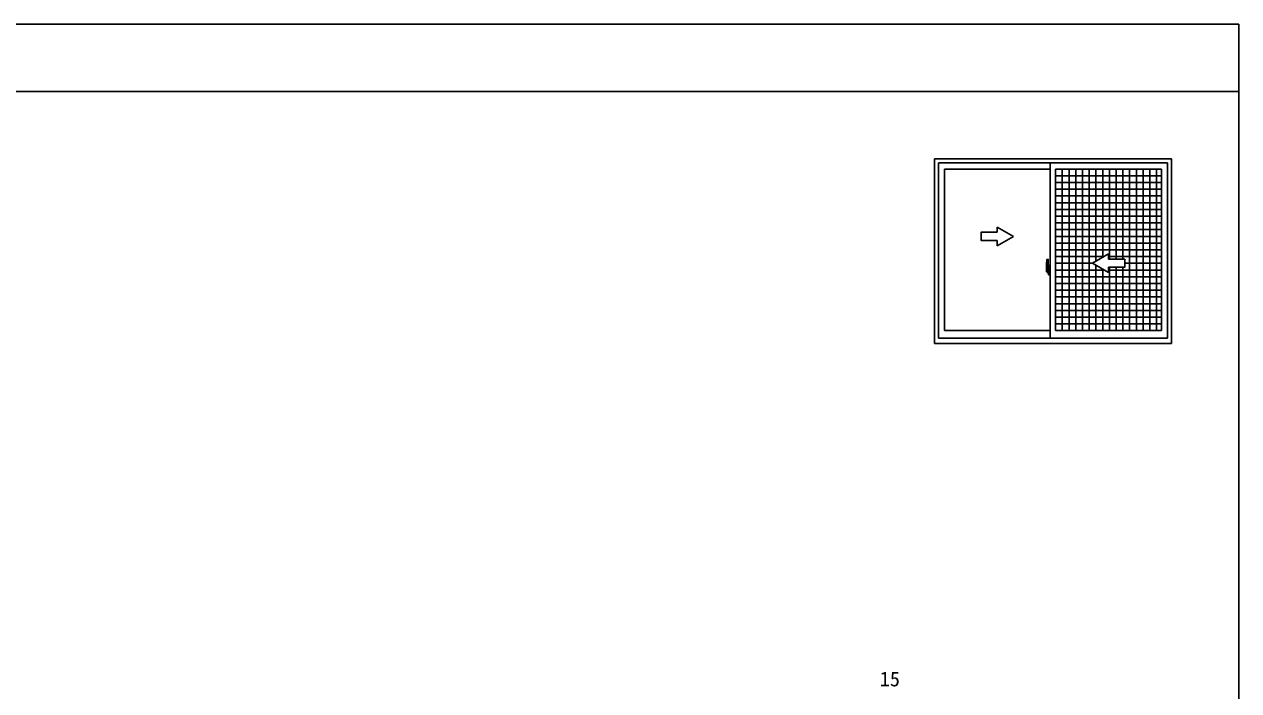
# Model space of a CAD drawing. Units: millimetres, scale not verified. Extents: x -437 to 438, y -344 to 341.
# Drawn here: x -12.8 to 438.2, y 58.7 to 306.2 of the extents above; entities that cross this region are included whole.
import ezdxf
from ezdxf.enums import TextEntityAlignment as Align

# ---------------------------------------------------------------- set-up
doc = ezdxf.new("R2010")
doc.units = ezdxf.units.MM
doc.header["$LTSCALE"] = 2
for name, color, linetype in [('0-5_YKK_A1', 4, 'Continuous'), ('0-6_YKK_D', 6, 'Continuous'), ('0-7_YKK_ZWAK', 7, 'Continuous')]:
    doc.layers.add(name, color=color, linetype=linetype)
doc.styles.add('ＭＳ ゴシック', font='')
doc.styles.get('ＭＳ ゴシック').set_extended_font_data('MS Gothic')

msp = doc.modelspace()

# ---------------------------------------------------------------- linework, layer by layer
at = {"layer": '0-5_YKK_A1'}
for p, q in [((325.2, 256.2), (413.2, 256.2)), ((325.2, 256.2), (325.2, 187.7)), ((326.7, 254.7), (411.7, 254.7)), ((326.7, 254.7), (326.7, 189.7)), ((368.2, 254.7), (368.2, 189.7)), ((411.7, 254.7), (411.7, 189.7)), ((413.2, 256.2), (413.2, 187.7)), ((328.9, 252.45), (368.2, 252.45)), ((328.9, 252.45), (328.9, 192.45)), ((370.2, 252.45), (409.5, 252.45)), ((370.2, 252.45), (370.2, 192.45)), ((370.2, 249.95), (409.5, 249.95)), ((372.7, 252.45), (372.7, 192.45)), ((375.2, 252.45), (375.2, 192.45)), ((377.7, 252.45), (377.7, 192.45)), ((380.2, 252.45), (380.2, 192.45)), ((382.7, 252.45), (382.7, 192.45)), ((385.2, 252.45), (385.2, 218.23)), ((387.7, 252.45), (387.7, 219.673)), ((390.2, 252.45), (390.2, 218.95)), ((392.7, 252.45), (392.7, 218.95)), ((395.2, 252.45), (395.2, 218.95)), ((397.7, 252.45), (397.7, 192.45)), ((400.2, 252.45), (400.2, 192.45)), ((402.7, 252.45), (402.7, 192.45)), ((405.2, 252.45), (405.2, 192.45)), ((407.7, 252.45), (407.7, 192.45)), ((409.5, 252.45), (409.5, 192.45)), ((370.2, 247.45), (409.5, 247.45)), ((370.2, 244.95), (409.5, 244.95)), ((370.2, 242.45), (409.5, 242.45)), ((370.2, 239.95), (409.5, 239.95)), ((370.2, 237.45), (409.5, 237.45)), ((370.2, 234.95), (409.5, 234.95)), ((354.55, 227.45), (348.55, 230.914)), ((348.55, 228.95), (348.55, 230.914)), ((370.2, 232.45), (409.5, 232.45)), ((354.55, 227.45), (348.55, 223.986)), ((348.55, 223.986), (348.55, 225.95)), ((370.2, 229.95), (409.5, 229.95)), ((370.2, 227.45), (409.5, 227.45)), ((370.2, 224.95), (409.5, 224.95)), ((370.2, 222.45), (409.5, 222.45)), ((366.8, 216.63), (366.8, 214.413)), ((367.041, 218.884), (367.474, 218.899)), ((367.5, 218.874), (367.5, 215.615)), ((367.625, 216.58), (367.625, 215.675)), ((367.75, 216.63), (367.675, 216.63)), ((367.75, 216.63), (367.75, 215.675)), ((367.75, 216.605), (367.775, 216.605)), ((367.775, 216.635), (368.2, 216.65)), ((367.775, 216.635), (367.775, 215.65)), ((367.775, 216.605), (367.775, 215.65)), ((368.2, 216.65), (368.2, 213.15)), ((370.2, 219.95), (388.18, 219.95)), ((370.2, 217.45), (383.85, 217.45)), ((383.85, 217.45), (389.85, 220.914)), ((383.85, 217.45), (389.85, 213.986)), ((385.2, 216.671), (385.2, 192.45)), ((389.85, 218.95), (389.85, 220.914)), ((389.85, 219.95), (409.5, 219.95)), ((395.85, 217.45), (409.5, 217.45)), ((367.646, 214.725), (366.61, 214.725)), ((366.628, 214.725), (367.954, 214.725)), ((366.848, 214.363), (367.055, 214.356)), ((367.388, 215.767), (367, 215.767)), ((367, 214.708), (367, 215.767)), ((367, 214.705), (367, 214.708)), ((367.001, 214.658), (367, 214.705)), ((367.001, 214.668), (367, 214.705)), ((367.025, 215.695), (367.388, 215.695)), ((367.025, 214.715), (367.025, 215.695)), ((367.055, 214.528), (367.055, 214.356)), ((367.27, 214.528), (367.055, 214.528)), ((367.09, 214.459), (367.055, 214.459)), ((367.09, 214.411), (367.325, 214.411)), ((367.09, 214.28), (367.09, 214.411)), ((367.09, 214.265), (367.09, 214.28)), ((367.09, 214.265), (367.379, 214.265)), ((367.2, 214.012), (367.2, 213.962)), ((367.388, 213.962), (367.2, 213.962)), ((367.225, 214.037), (367.388, 214.037)), ((367.27, 214.535), (367.27, 214.5)), ((367.31, 214.535), (367.27, 214.535)), ((367.31, 215.318), (367.31, 214.5)), ((367.485, 215.318), (367.31, 215.318)), ((367.325, 214.986), (367.31, 214.986)), ((367.325, 214.873), (367.325, 215.071)), ((367.325, 214.872), (367.325, 214.873)), ((367.325, 214.872), (367.425, 214.872)), ((367.325, 214.798), (367.325, 214.872)), ((367.325, 214.798), (367.425, 214.798)), ((367.325, 214.752), (367.325, 214.798)), ((367.325, 214.752), (367.425, 214.752)), ((367.325, 214.559), (367.325, 214.752)), ((367.325, 214.559), (367.425, 214.559)), ((367.325, 214.504), (367.325, 214.559)), ((367.325, 214.504), (367.425, 214.504)), ((367.325, 214.5), (367.325, 214.504)), ((367.341, 214.725), (368.365, 214.725)), ((367.425, 214.459), (367.413, 214.459)), ((367.425, 215.49), (367.425, 215.54)), ((367.425, 215.318), (367.425, 215.096)), ((367.5, 215.199), (367.425, 215.199)), ((367.595, 214.873), (367.425, 214.873)), ((367.425, 214.872), (367.425, 214.873)), ((367.425, 214.872), (367.425, 214.074)), ((367.425, 214.798), (367.425, 214.872)), ((367.425, 214.752), (367.425, 214.798)), ((367.425, 214.559), (367.425, 214.752)), ((367.425, 214.729), (367.425, 214.459)), ((367.425, 214.504), (367.425, 214.559)), ((367.425, 214.5), (367.425, 214.504)), ((367.425, 214.5), (367.425, 214.369)), ((367.425, 214.369), (367.425, 214.357)), ((367.425, 214.357), (367.425, 214.305)), ((367.485, 215.615), (367.485, 215.318)), ((367.5, 215.615), (367.485, 215.615)), ((367.5, 215.655), (367.5, 215.096)), ((367.5, 215.096), (367.5, 215.448)), ((367.5, 215.157), (367.5, 215.392)), ((367.5, 214.352), (367.5, 214.873)), ((367.5, 214.873), (367.5, 214.074)), ((367.525, 215.473), (367.625, 215.475)), ((367.625, 214.325), (367.525, 214.327)), ((367.75, 215.675), (367.625, 215.675)), ((367.625, 215.308), (367.625, 215.621)), ((367.625, 214.179), (367.625, 214.492)), ((367.625, 213.22), (367.625, 214.125)), ((367.75, 214.125), (367.625, 214.125)), ((367.775, 215.65), (367.649, 215.646)), ((367.775, 214.15), (367.649, 214.154)), ((367.65, 215.65), (367.65, 215.675)), ((367.775, 215.65), (367.65, 215.65)), ((367.65, 214.15), (367.65, 214.125)), ((367.775, 214.15), (367.65, 214.15)), ((367.673, 215.234), (367.673, 214.566)), ((367.75, 213.17), (367.675, 213.17)), ((367.685, 215.234), (367.685, 214.217)), ((368.17, 215.274), (367.71, 215.258)), ((367.71, 214.192), (368.17, 214.176)), ((367.75, 214.3), (367.75, 214.243)), ((367.75, 213.17), (367.75, 214.125)), ((367.75, 213.195), (367.775, 213.195)), ((368.125, 214.325), (367.775, 214.325)), ((367.775, 214.218), (368.125, 214.218)), ((367.775, 213.195), (367.775, 214.15)), ((367.855, 215.39), (367.855, 215.32)), ((368.04, 215.415), (367.88, 215.415)), ((367.88, 215.295), (368.04, 215.295)), ((368.065, 215.39), (368.065, 215.32)), ((368.15, 214.3), (368.15, 214.243)), ((368.185, 215.26), (368.185, 214.191)), ((368.185, 215.26), (368.185, 215.254)), ((368.2, 215.038), (368.185, 215.038)), ((368.2, 214.713), (368.185, 214.713)), ((370.2, 214.95), (388.18, 214.95)), ((370.2, 212.45), (409.5, 212.45)), ((387.7, 215.227), (387.7, 192.45)), ((389.85, 213.986), (389.85, 215.95)), ((389.85, 214.95), (409.5, 214.95)), ((390.2, 215.95), (390.2, 192.45)), ((392.7, 215.95), (392.7, 192.45)), ((395.2, 215.95), (395.2, 192.45)), ((370.2, 209.95), (409.5, 209.95)), ((370.2, 207.45), (409.5, 207.45)), ((370.2, 204.95), (409.5, 204.95)), ((370.2, 202.45), (409.5, 202.45)), ((370.2, 199.95), (409.5, 199.95)), ((370.2, 197.45), (409.5, 197.45)), ((370.2, 194.95), (409.5, 194.95)), ((326.7, 189.7), (411.7, 189.7)), ((328.9, 192.45), (368.2, 192.45)), ((370.2, 192.45), (409.5, 192.45)), ((325.2, 187.7), (413.2, 187.7))]:
    msp.add_line(p, q, dxfattribs=at)
for points in [[(348.55, 228.95), (342.55, 228.95), (342.55, 225.95), (348.55, 225.95)], [(389.85, 218.95), (395.85, 218.95), (395.85, 215.95), (389.85, 215.95)], [(367.09, 214.411), (367.09, 214.5), (367.325, 214.5), (367.425, 214.5)], [(367.2, 213.962), (367.178, 213.992), (367.167, 214.009)], [(367.422, 214.289), (367.419, 214.283), (367.414, 214.278), (367.403, 214.27), (367.388, 214.265), (367.371, 214.265), (367.36, 214.267), (367.349, 214.27), (367.325, 214.28), (367.325, 214.28)], [(367.425, 215.657), (367.425, 215.318), (367.425, 215.096)], [(367.425, 215.096), (367.595, 215.096), (367.595, 214.898)], [(367.425, 214.898), (367.595, 214.898), (367.595, 214.873)], [(367.673, 215.234), (367.673, 215.234), (367.664, 215.236), (367.654, 215.241), (367.642, 215.254), (367.629, 215.28), (367.625, 215.308)], [(367.625, 214.492), (367.625, 214.501), (367.633, 214.529), (367.64, 214.542), (367.649, 214.554), (367.657, 214.561), (367.668, 214.565), (367.673, 214.566)], [(367.775, 214.15), (367.775, 213.165), (368.2, 213.15)]]:
    msp.add_lwpolyline(points, dxfattribs=at)
for centre, radius, start, end in [((380.05, 216.589), 13.25, 170.20654, 179.82143), ((367.042, 218.834), 0.05, 92, 170.20654), ((367.475, 218.874), 0.025, 0, 92), ((367.675, 216.58), 0.05, 90, 180), ((366.85, 214.413), 0.05, 180, 268), ((367.025, 215.72), 0.025, 180, 270), ((368.476, 214.706), 1.476, 179.91894, 190.81318), ((368.308, 214.647), 1.307, 179.5362, 192.85144), ((368.497, 214.675), 1.472, 178.42075, 189.33089), ((367.949, 214.569), 0.933, 188.62914, 193.1575), ((368.308, 214.647), 1.307, 192.85144, 209.23122), ((367.949, 214.569), 0.933, 193.1575, 216.63292), ((367.91, 214.588), 0.88, 189.9821, 192.05297), ((367.91, 214.588), 0.88, 192.05297, 218.82619), ((367.225, 214.012), 0.025, 90, 180), ((367.33, 214.505), 0.095, 266.91231, 356.7406), ((367.388, 215.655), 0.113, 0, 90), ((367.388, 215.657), 0.0375, 0, 90), ((367.388, 214.074), 0.0375, 270, 0), ((367.388, 214.074), 0.113, 270, 0), ((367.525, 215.448), 0.025, 91, 180), ((367.525, 214.352), 0.025, 180, 269.00002), ((367.65, 215.621), 0.025, 91.99999, 180), ((367.65, 214.179), 0.025, 180, 268.00001), ((367.675, 213.22), 0.05, 180, 270), ((367.71, 215.233), 0.0254, 88.99206, 157.90245), ((367.71, 214.218), 0.0256, 202.43823, 270.66726), ((367.775, 214.3), 0.025, 90, 180), ((367.775, 214.243), 0.025, 180, 270), ((367.88, 215.39), 0.025, 90, 180), ((367.88, 215.32), 0.025, 180, 270), ((368.04, 215.39), 0.025, 0, 90), ((368.04, 215.32), 0.025, 270, 0), ((368.125, 214.3), 0.025, 0, 90), ((368.125, 214.243), 0.025, 270, 0)]:
    msp.add_arc(centre, radius, start, end, dxfattribs=at)
for centre, major_axis, ratio, start_param, end_param in [((367.425, 215.071), (0.1, 0), 0.251336, 1.5707963, 3.1415927), ((367.425, 214.873), (0.1, 0), 0.251336, 1.5707963, 3.1415927), ((367.325, 214.305), (0.1, 0), 0.637322, 6.0305051, 6.2831853), ((367.71, 215.233), (-0.0236, 0.0086), 0.995692, 6.2803203, 6.6313047), ((367.71, 214.217), (0.0236, 0.0086), 0.995692, 2.7934732, 3.1444576), ((368.17, 215.259), (0.0106, 0.011), 0.965668, 5.4977978, 7.1034794), ((368.17, 214.191), (-0.0106, 0.011), 0.965668, 2.3212985, 3.9269802)]:
    msp.add_ellipse(centre, major_axis=major_axis, ratio=ratio, start_param=start_param, end_param=end_param, dxfattribs=at)
at = {"layer": '0-7_YKK_ZWAK'}
for p, q in [((438.2, 306.2), (-436.8, 306.2)), ((438.2, 281.2), (-436.8, 281.2))]:
    msp.add_line(p, q, dxfattribs=at)
msp.add_lwpolyline([(-436.8, -343.8), (438.2, -343.8), (438.2, 306.2)], dxfattribs=at)

# ---------------------------------------------------------------- texts
at = {"layer": '0-6_YKK_D', "style": 'ＭＳ ゴシック'}
msp.add_text('15', height=5.499, dxfattribs=at).set_placement((304.914, 58.695), align=Align.BOTTOM_LEFT)

doc.saveas('drawing.dxf')
